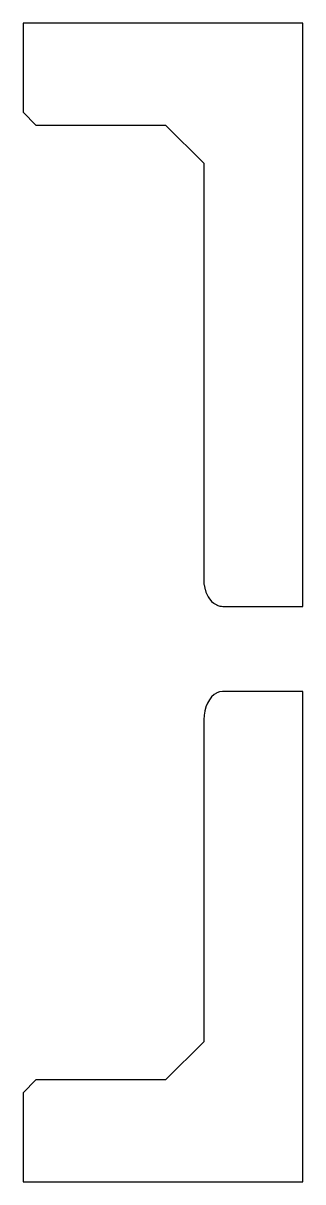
# Model space of a CAD drawing. Header units: metres. Extents: x 0 to 47.5, y 0 to 45.5.
# Drawn here: x 0 to 11, y 0 to 45.5 of the extents above.
import ezdxf

# ---------------------------------------------------------------- set-up
doc = ezdxf.new("R2010")
doc.units = ezdxf.units.M

msp = doc.modelspace()

# ---------------------------------------------------------------- linework, layer by layer
for p, q in [((11, 45.5), (0, 45.5)), ((0, 45.5), (0, 42)), ((11, 22.5982), (11, 45.5)), ((0, 42), (0.5, 41.5)), ((0.5, 41.5), (5.60409, 41.5)), ((5.60409, 41.5), (7.10409, 40)), ((7.10409, 40), (7.10409, 23.5798)), ((7.10409, 23.5798), (7.11115, 23.4724)), ((7.11115, 23.4724), (7.11332, 23.4394)), ((7.11332, 23.4394), (7.1395, 23.3088)), ((7.1395, 23.3088), (7.14079, 23.3024)), ((7.14079, 23.3024), (7.15208, 23.2698)), ((7.15208, 23.2698), (7.18583, 23.1585)), ((7.18583, 23.1585), (7.19709, 23.1335)), ((7.19709, 23.1335), (7.24732, 23.0215)), ((7.24732, 23.0215), (7.27901, 22.9709)), ((7.27901, 22.9709), (7.32376, 22.8994)), ((7.32376, 22.8994), (7.37933, 22.8346)), ((7.37933, 22.8346), (7.41325, 22.795)), ((7.41325, 22.795), (7.49258, 22.7287)), ((7.49258, 22.7287), (7.51359, 22.7111)), ((7.51359, 22.7111), (7.61301, 22.6549)), ((7.61301, 22.6549), (7.62232, 22.6496)), ((7.62232, 22.6496), (7.73538, 22.6125)), ((7.73538, 22.6125), (7.73676, 22.6121)), ((7.73676, 22.6121), (7.79573, 22.6058)), ((7.79573, 22.6058), (7.85409, 22.5982)), ((7.85409, 22.5982), (11, 22.5982)), ((7.51359, 19.1308), (7.41325, 19.0409)), ((7.60544, 19.1865), (7.51359, 19.1308)), ((7.62046, 19.1965), (7.60544, 19.1865)), ((7.62232, 19.1977), (7.62046, 19.1965)), ((7.72648, 19.2379), (7.62232, 19.1977)), ((7.73676, 19.2418), (7.72648, 19.2379)), ((7.83991, 19.2549), (7.73676, 19.2418)), ((7.85409, 19.2567), (7.83991, 19.2549)), ((11, 19.2567), (7.85409, 19.2567)), ((11, 0), (11, 19.2567)), ((7.24556, 18.7939), (7.18583, 18.6513)), ((7.24732, 18.7981), (7.24556, 18.7939)), ((7.32231, 18.9266), (7.24732, 18.7981)), ((7.32376, 18.929), (7.32231, 18.9266)), ((7.41229, 19.0397), (7.32376, 18.929)), ((7.41325, 19.0409), (7.41229, 19.0397)), ((7.11273, 18.3138), (7.10409, 18.1531)), ((7.11332, 18.3247), (7.11273, 18.3138)), ((7.13938, 18.4836), (7.11332, 18.3247)), ((7.14079, 18.4922), (7.13938, 18.4836)), ((7.18405, 18.645), (7.14079, 18.4922)), ((7.18583, 18.6513), (7.18405, 18.645)), ((7.10409, 18.1531), (7.10409, 5.5)), ((7.10409, 5.5), (5.60409, 4)), ((0.5, 4), (0, 3.5)), ((5.60409, 4), (0.5, 4)), ((0, 3.5), (0, 0)), ((0, 0), (11, 0))]:
    msp.add_line(p, q)

doc.saveas('drawing.dxf')
